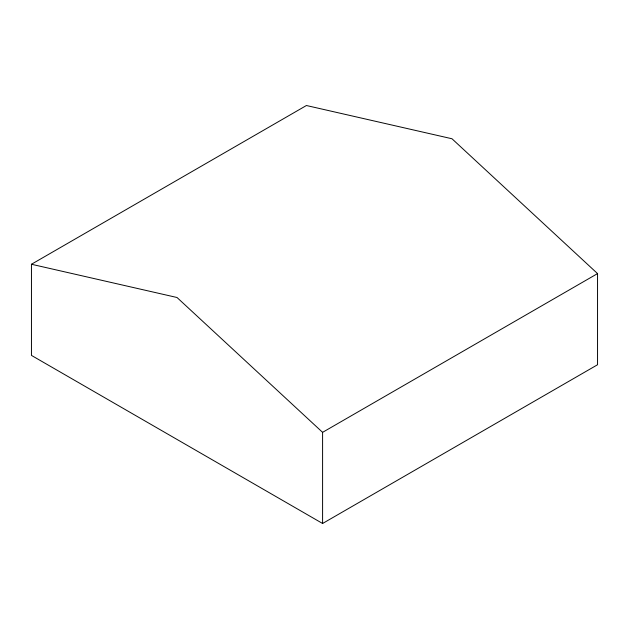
<?xml version="1.0" encoding="UTF-8"?>
<svg xmlns="http://www.w3.org/2000/svg" width="629" height="629" viewBox="0 0 629 629"><rect width="100%" height="100%" fill="white"/><g stroke="black" fill="none" stroke-linecap="round" stroke-linejoin="round"><path stroke-width="0.94" d="M31.45 264.259L306.409 105.515L451.984 138.757L597.55 273.599L597.55 364.741L322.591 523.485L31.45 355.401L31.45 264.259L177.016 297.501L322.591 432.343L322.591 523.485M322.591 432.343L597.55 273.599"/></g></svg>
